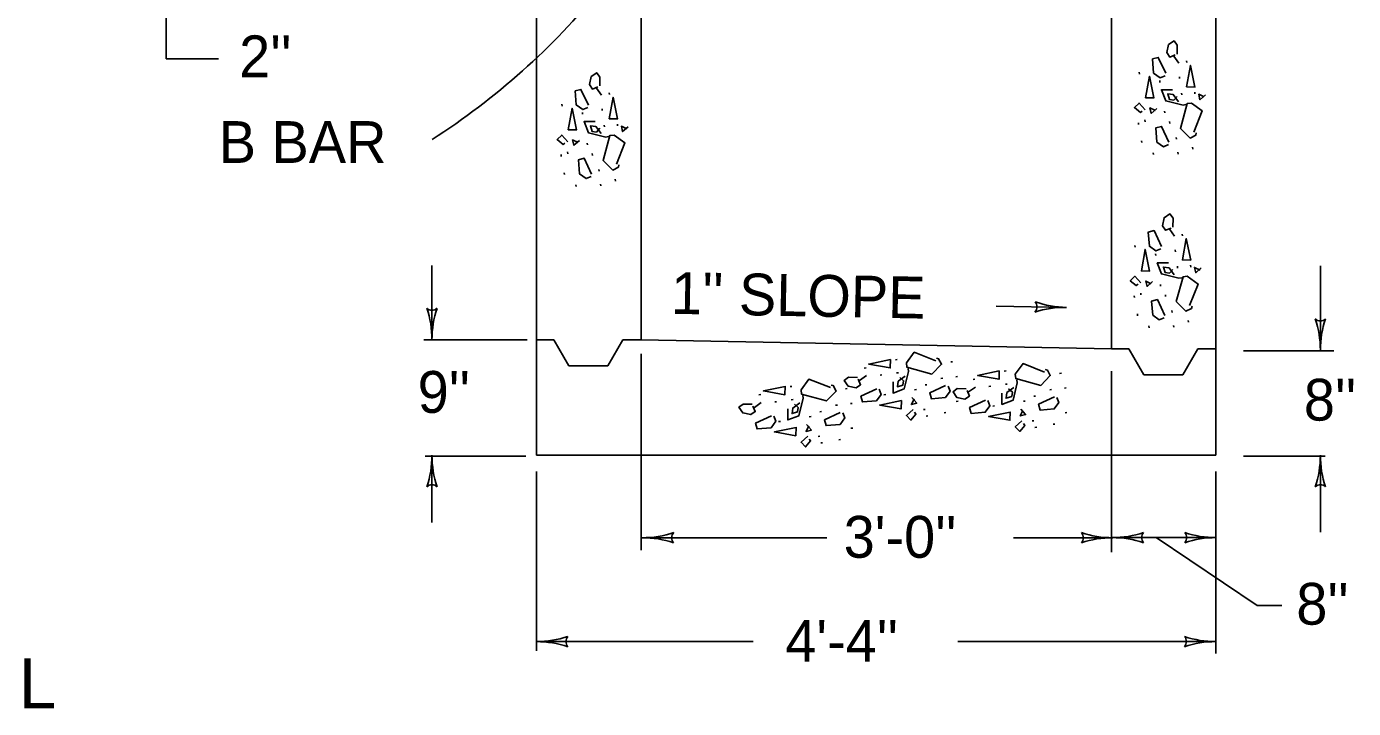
# Model space of a CAD drawing. Extents: x 1000 to 1036.3, y 1000 to 1022.
# Drawn here: x 1018.15 to 1024.5, y 1006.14 to 1009.4 of the extents above; entities that cross this region are included whole.
import ezdxf

# ---------------------------------------------------------------- set-up
doc = ezdxf.new("R2010")
doc.units = 0
doc.layers.add('Level 1', color=7, linetype='Continuous')

msp = doc.modelspace()

# ---------------------------------------------------------------- linework, layer by layer
at = {"layer": 'Level 1'}
for p, q in [((1020.5898, 1007.3506), (1020.5898, 1010.8506)), ((1023.8398, 1010.8506), (1023.8398, 1007.3506)), ((1021.0898, 1007.9034), (1021.0898, 1010.6632)), ((1023.3398, 1010.6623), (1023.3398, 1007.8602)), ((1018.8184, 1009.6072), (1018.8184, 1009.2469)), ((1018.8184, 1009.2469), (1019.0684, 1009.2469)), ((1020.0898, 1007.9038), (1020.0898, 1008.2583)), ((1024.3398, 1008.2564), (1024.3398, 1007.8532)), ((1022.7889, 1008.0643), (1023.1245, 1008.0578)), ((1020.0503, 1007.9032), (1020.5458, 1007.9032)), ((1020.5899, 1007.9032), (1020.6722, 1007.9032)), ((1020.7443, 1007.7782), (1020.6722, 1007.9032)), ((1020.9306, 1007.7782), (1021.0028, 1007.9032)), ((1021.0028, 1007.9032), (1021.0888, 1007.9032)), ((1021.0898, 1007.9034), (1023.3398, 1007.8602)), ((1023.3404, 1007.8604), (1023.4227, 1007.8604)), ((1023.4948, 1007.7354), (1023.4227, 1007.8604)), ((1023.6811, 1007.7354), (1023.7533, 1007.8604)), ((1023.7533, 1007.8604), (1023.8393, 1007.8604)), ((1021.0898, 1007.8355), (1021.0898, 1006.8967)), ((1023.9723, 1007.8506), (1024.4038, 1007.8506)), ((1020.7443, 1007.7782), (1020.9306, 1007.7782)), ((1023.3398, 1007.7527), (1023.3398, 1006.8875)), ((1023.4948, 1007.7354), (1023.6811, 1007.7354)), ((1020.0564, 1007.347), (1020.539, 1007.347)), ((1020.0898, 1007.029), (1020.0898, 1007.3506)), ((1020.5898, 1007.3506), (1023.8398, 1007.3506)), ((1023.9723, 1007.347), (1024.3628, 1007.347)), ((1024.3398, 1007.3465), (1024.3398, 1006.9833)), ((1020.5898, 1007.274), (1020.5898, 1006.4156)), ((1023.8398, 1007.274), (1023.8398, 1006.402)), ((1021.978, 1006.9565), (1021.096, 1006.9565)), ((1023.3464, 1006.9565), (1022.8711, 1006.9565)), ((1023.3442, 1006.957), (1023.6748, 1006.957)), ((1023.8407, 1006.957), (1023.51, 1006.957)), ((1023.5543, 1006.9573), (1024.0371, 1006.6328)), ((1024.0371, 1006.6328), (1024.1558, 1006.6328)), ((1020.5898, 1006.4595), (1021.6259, 1006.4595)), ((1022.6058, 1006.4595), (1023.8398, 1006.4595))]:
    msp.add_line(p, q, dxfattribs=at)
for points in [[(1023.6543, 1009.2703), (1023.6553, 1009.313), (1023.6403, 1009.3333), (1023.6126, 1009.3152), (1023.6052, 1009.2768), (1023.619, 1009.2554), (1023.6457, 1009.2661)], [(1023.5997, 1009.1783), (1023.5645, 1009.254), (1023.5368, 1009.2465), (1023.5421, 1009.1793), (1023.573, 1009.1569), (1023.5976, 1009.1665)], [(1023.6393, 1009.2597), (1023.6628, 1009.2266)], [(1023.7005, 1009.229), (1023.6994, 1009.2376)], [(1023.7395, 1009.1124), (1023.7182, 1009.2159), (1023.7, 1009.1135), (1023.7406, 1009.1124)], [(1020.8923, 1009.1175), (1020.8933, 1009.1602), (1020.8784, 1009.1805), (1020.8507, 1009.1623), (1020.8433, 1009.1239), (1020.8571, 1009.1026), (1020.8838, 1009.1133)], [(1023.4731, 1009.1827), (1023.4742, 1009.1741)], [(1023.5432, 1009.0601), (1023.5218, 1009.1636), (1023.5037, 1009.0612), (1023.5443, 1009.0601)], [(1023.5723, 1009.1348), (1023.5712, 1009.1433)], [(1023.6665, 1009.1531), (1023.6654, 1009.1617)], [(1020.8378, 1009.0254), (1020.8026, 1009.1012), (1020.7748, 1009.0937), (1020.7802, 1009.0265), (1020.8111, 1009.0041), (1020.8357, 1009.0137)], [(1020.8773, 1009.1068), (1020.9008, 1009.0738)], [(1020.9386, 1009.0762), (1020.9375, 1009.0848)], [(1020.9776, 1008.9596), (1020.9563, 1009.0631), (1020.9381, 1008.9607), (1020.9787, 1008.9596)], [(1023.6328, 1009.0997), (1023.5795, 1009.0997), (1023.5998, 1009.0463), (1023.683, 1009.0261), (1023.6969, 1009.0282)], [(1023.6606, 1009.0421), (1023.6361, 1009.0762), (1023.6094, 1009.0794), (1023.6179, 1009.0528), (1023.6382, 1009.0495), (1023.6543, 1009.0677)], [(1023.677, 1009.0746), (1023.6759, 1009.0831)], [(1023.7398, 1009.0798), (1023.7388, 1009.0883)], [(1023.7843, 1009.0648), (1023.7576, 1009.0775), (1023.7639, 1009.0519), (1023.7906, 1009.0754)], [(1020.7112, 1009.0298), (1020.7123, 1009.0213)], [(1020.7813, 1008.9073), (1020.7599, 1009.0108), (1020.7418, 1008.9083), (1020.7823, 1008.9073)], [(1020.9046, 1009.0003), (1020.9035, 1009.0088)], [(1023.5017, 1009.0037), (1023.4728, 1009.0357), (1023.4504, 1009.0143), (1023.4793, 1008.9908), (1023.4878, 1008.9973)], [(1023.5513, 1008.9993), (1023.5246, 1009.0121), (1023.5309, 1008.9865), (1023.5576, 1009.0099)], [(1023.5958, 1008.9882), (1023.5948, 1008.9967)], [(1023.7343, 1008.8959), (1023.7748, 1008.9983), (1023.7236, 1009.0357), (1023.7033, 1009.0335), (1023.6703, 1008.914), (1023.7172, 1008.8682), (1023.7438, 1008.882), (1023.746, 1008.8927)], [(1020.8103, 1008.9819), (1020.8093, 1008.9905)], [(1020.8709, 1008.9468), (1020.8176, 1008.9468), (1020.8379, 1008.8935), (1020.9211, 1008.8733), (1020.935, 1008.8753)], [(1020.9778, 1008.9269), (1020.9768, 1008.9355)], [(1023.4702, 1008.9332), (1023.4691, 1008.9418)], [(1023.5016, 1008.9463), (1023.5005, 1008.9548)], [(1023.6193, 1008.9384), (1023.6183, 1008.947)], [(1020.7398, 1008.8508), (1020.7109, 1008.8828), (1020.6885, 1008.8615), (1020.7173, 1008.838), (1020.7258, 1008.8444)], [(1020.8987, 1008.8893), (1020.8742, 1008.9233), (1020.8475, 1008.9266), (1020.856, 1008.8999), (1020.8763, 1008.8967), (1020.8923, 1008.9148)], [(1020.9723, 1008.7431), (1021.0128, 1008.8455), (1020.9617, 1008.8828), (1020.9413, 1008.8807), (1020.9083, 1008.7612), (1020.9553, 1008.7153), (1020.9819, 1008.7292), (1020.9841, 1008.7398)], [(1020.9151, 1008.9218), (1020.914, 1008.9303)], [(1021.0223, 1008.9119), (1020.9957, 1008.9247), (1021.002, 1008.8991), (1021.0287, 1008.9226)], [(1023.6154, 1008.8484), (1023.5802, 1008.9242), (1023.5524, 1008.9167), (1023.5578, 1008.8494), (1023.5888, 1008.827), (1023.6133, 1008.8367)], [(1023.6508, 1008.8625), (1023.6498, 1008.871)], [(1020.7893, 1008.8464), (1020.7627, 1008.8593), (1020.769, 1008.8337), (1020.7957, 1008.8571)], [(1020.8339, 1008.8353), (1020.8328, 1008.8438)], [(1023.4858, 1008.8468), (1023.4848, 1008.8553)], [(1023.7293, 1008.8153), (1023.7283, 1008.8239)], [(1020.7083, 1008.7803), (1020.7072, 1008.7889)], [(1020.7397, 1008.7934), (1020.7386, 1008.802)], [(1020.8535, 1008.6956), (1020.8183, 1008.7713), (1020.7905, 1008.7638), (1020.7958, 1008.6966), (1020.8268, 1008.6742), (1020.8513, 1008.6838)], [(1020.8574, 1008.7856), (1020.8564, 1008.7942)], [(1023.5408, 1008.7892), (1023.5398, 1008.7978)], [(1023.6587, 1008.7918), (1023.6576, 1008.8003)], [(1020.7239, 1008.6939), (1020.7228, 1008.7025)], [(1020.8888, 1008.7097), (1020.8878, 1008.7182)], [(1020.7789, 1008.6363), (1020.7778, 1008.6449)], [(1020.8968, 1008.639), (1020.8957, 1008.6475)], [(1020.9674, 1008.6625), (1020.9663, 1008.6711)], [(1023.634, 1008.442), (1023.635, 1008.4847), (1023.6201, 1008.505), (1023.5923, 1008.4868), (1023.5849, 1008.4484), (1023.5988, 1008.4271), (1023.6254, 1008.4378)], [(1023.5794, 1008.3499), (1023.5443, 1008.4257), (1023.5165, 1008.4182), (1023.5218, 1008.351), (1023.5528, 1008.3286), (1023.5773, 1008.3382)], [(1023.619, 1008.4313), (1023.6425, 1008.3983)], [(1023.6803, 1008.4007), (1023.6792, 1008.4093)], [(1023.7193, 1008.2841), (1023.6979, 1008.3876), (1023.6798, 1008.2852), (1023.7203, 1008.2841)], [(1023.4528, 1008.3543), (1023.4539, 1008.3458)], [(1023.5229, 1008.2318), (1023.5016, 1008.3353), (1023.4834, 1008.2328), (1023.524, 1008.2318)], [(1023.552, 1008.3064), (1023.5509, 1008.315)], [(1023.6463, 1008.3248), (1023.6452, 1008.3333)], [(1023.6126, 1008.2713), (1023.5593, 1008.2713), (1023.5796, 1008.218), (1023.6628, 1008.1978), (1023.6767, 1008.1998)], [(1023.6403, 1008.2138), (1023.6158, 1008.2478), (1023.5892, 1008.2511), (1023.5977, 1008.2244), (1023.6179, 1008.2212), (1023.634, 1008.2393)], [(1023.6568, 1008.2463), (1023.6557, 1008.2548)], [(1023.7195, 1008.2514), (1023.7185, 1008.26)], [(1023.764, 1008.2364), (1023.7373, 1008.2492), (1023.7437, 1008.2236), (1023.7703, 1008.2471)], [(1023.4814, 1008.1753), (1023.4526, 1008.2073), (1023.4302, 1008.186), (1023.459, 1008.1625), (1023.4675, 1008.1689)], [(1023.531, 1008.1709), (1023.5043, 1008.1838), (1023.5107, 1008.1582), (1023.5373, 1008.1816)], [(1023.714, 1008.0676), (1023.7545, 1008.17), (1023.7033, 1008.2073), (1023.683, 1008.2052), (1023.65, 1008.0857), (1023.6969, 1008.0398), (1023.7236, 1008.0537), (1023.7258, 1008.0643)], [(1023.4499, 1008.1048), (1023.4488, 1008.1134)], [(1023.4813, 1008.1179), (1023.4803, 1008.1265)], [(1023.5756, 1008.1598), (1023.5745, 1008.1683)], [(1023.5991, 1008.1101), (1023.5981, 1008.1187)], [(1023.5952, 1008.0201), (1023.5599, 1008.0958), (1023.5322, 1008.0883), (1023.5375, 1008.0211), (1023.5685, 1007.9987), (1023.593, 1008.0083)], [(1023.4656, 1008.0184), (1023.4645, 1008.027)], [(1023.6305, 1008.0342), (1023.6295, 1008.0427)], [(1023.7091, 1007.987), (1023.708, 1007.9956)], [(1023.5206, 1007.9608), (1023.5195, 1007.9694)], [(1023.6384, 1007.9635), (1023.6373, 1007.972)], [(1022.2831, 1007.8084), (1022.1796, 1007.7871), (1022.282, 1007.7689), (1022.2831, 1007.8095)], [(1022.3158, 1007.8087), (1022.3072, 1007.8077)], [(1022.4996, 1007.8032), (1022.3972, 1007.8437), (1022.3598, 1007.7925), (1022.362, 1007.7722), (1022.4815, 1007.7392), (1022.5273, 1007.7861), (1022.5135, 1007.8128), (1022.5028, 1007.8149)], [(1022.5802, 1007.7983), (1022.5716, 1007.7972)], [(1022.1358, 1007.7082), (1022.1689, 1007.7317)], [(1022.1665, 1007.7694), (1022.1579, 1007.7683)], [(1022.2424, 1007.7354), (1022.2338, 1007.7343)], [(1022.2958, 1007.7018), (1022.2958, 1007.6484), (1022.3492, 1007.6688), (1022.3694, 1007.7519), (1022.3673, 1007.7658)], [(1022.3209, 1007.7459), (1022.3124, 1007.7448)], [(1022.3534, 1007.7295), (1022.3193, 1007.705), (1022.3161, 1007.6783), (1022.3428, 1007.6868), (1022.346, 1007.7071), (1022.3278, 1007.7232)], [(1022.6037, 1007.7276), (1022.5952, 1007.7265)], [(1022.8036, 1007.7541), (1022.7001, 1007.7328), (1022.8025, 1007.7146), (1022.8036, 1007.7552)], [(1022.8363, 1007.7543), (1022.8277, 1007.7533)], [(1023.0201, 1007.7488), (1022.9177, 1007.7893), (1022.8803, 1007.7382), (1022.8825, 1007.7178), (1023.002, 1007.6848), (1023.0478, 1007.7318), (1023.034, 1007.7584), (1023.0233, 1007.7606)], [(1023.1007, 1007.7439), (1023.0921, 1007.7428)], [(1021.7792, 1007.68), (1021.6757, 1007.6587), (1021.7781, 1007.6405), (1021.7792, 1007.6811)], [(1021.8118, 1007.6803), (1021.8033, 1007.6793)], [(1021.9957, 1007.6748), (1021.8933, 1007.7153), (1021.8559, 1007.6641), (1021.8581, 1007.6438), (1021.9776, 1007.6108), (1022.0234, 1007.6577), (1022.0096, 1007.6843), (1021.9989, 1007.6865)], [(1022.1252, 1007.7232), (1022.0825, 1007.7242), (1022.0622, 1007.7093), (1022.0803, 1007.6815), (1022.1188, 1007.6741), (1022.1401, 1007.6879), (1022.1294, 1007.7146)], [(1022.0763, 1007.6698), (1022.0677, 1007.6688)], [(1022.2173, 1007.6686), (1022.1415, 1007.6334), (1022.149, 1007.6057), (1022.2162, 1007.611), (1022.2386, 1007.6419), (1022.229, 1007.6665)], [(1022.4073, 1007.6648), (1022.3988, 1007.6637)], [(1022.4571, 1007.6883), (1022.4485, 1007.6873)], [(1022.5471, 1007.6843), (1022.4713, 1007.6491), (1022.4788, 1007.6213), (1022.5461, 1007.6267), (1022.5685, 1007.6577), (1022.5588, 1007.6822)], [(1022.533, 1007.7197), (1022.5245, 1007.7187)], [(1022.6457, 1007.6688), (1022.603, 1007.6698), (1022.5827, 1007.6549), (1022.6008, 1007.6272), (1022.6393, 1007.6198), (1022.6606, 1007.6336), (1022.6499, 1007.6603)], [(1022.6563, 1007.6538), (1022.6894, 1007.6773)], [(1022.687, 1007.7151), (1022.6784, 1007.714)], [(1022.7629, 1007.6811), (1022.7543, 1007.68)], [(1022.8163, 1007.6474), (1022.8163, 1007.5941), (1022.8697, 1007.6144), (1022.8899, 1007.6976), (1022.8878, 1007.7115)], [(1022.8414, 1007.6916), (1022.8329, 1007.6905)], [(1022.8739, 1007.6752), (1022.8398, 1007.6507), (1022.8366, 1007.624), (1022.8633, 1007.6325), (1022.8665, 1007.6528), (1022.8483, 1007.6688)], [(1023.0535, 1007.6653), (1023.045, 1007.6643)], [(1023.1242, 1007.6733), (1023.1157, 1007.6722)], [(1021.6319, 1007.5798), (1021.665, 1007.6033)], [(1021.6626, 1007.641), (1021.654, 1007.6399)], [(1021.7385, 1007.607), (1021.7299, 1007.6059)], [(1021.7919, 1007.5733), (1021.7919, 1007.52), (1021.8453, 1007.5403), (1021.8655, 1007.6235), (1021.8634, 1007.6374)], [(1021.817, 1007.6175), (1021.8085, 1007.6164)], [(1021.8495, 1007.6011), (1021.8154, 1007.5766), (1021.8122, 1007.5499), (1021.8388, 1007.5584), (1021.8421, 1007.5787), (1021.8239, 1007.5948)], [(1022.3354, 1007.6121), (1022.2319, 1007.5908), (1022.3343, 1007.5726), (1022.3354, 1007.6132)], [(1022.2608, 1007.6412), (1022.2522, 1007.6401)], [(1022.3963, 1007.6202), (1022.3834, 1007.5935), (1022.409, 1007.5998), (1022.3856, 1007.6265)], [(1022.6063, 1007.6098), (1022.5978, 1007.6087)], [(1022.7378, 1007.6143), (1022.662, 1007.5791), (1022.6695, 1007.5513), (1022.7367, 1007.5567), (1022.7591, 1007.5876), (1022.7495, 1007.6122)], [(1022.9278, 1007.6104), (1022.9193, 1007.6093)], [(1022.9776, 1007.6339), (1022.969, 1007.6329)], [(1023.0676, 1007.63), (1022.9918, 1007.5948), (1022.9993, 1007.567), (1023.0666, 1007.5723), (1023.089, 1007.6033), (1023.0793, 1007.6278)], [(1021.6213, 1007.5948), (1021.5786, 1007.5958), (1021.5583, 1007.5808), (1021.5764, 1007.5531), (1021.6148, 1007.5457), (1021.6362, 1007.5595), (1021.6255, 1007.5862)], [(1021.7133, 1007.5402), (1021.6376, 1007.505), (1021.6451, 1007.4773), (1021.7123, 1007.4826), (1021.7347, 1007.5135), (1021.7251, 1007.5381)], [(1021.9532, 1007.5598), (1021.9446, 1007.5588)], [(1022.0432, 1007.5559), (1021.9674, 1007.5207), (1021.9749, 1007.4929), (1022.0422, 1007.4983), (1022.0646, 1007.5293), (1022.0549, 1007.5538)], [(1022.0291, 1007.5913), (1022.0206, 1007.5903)], [(1022.0998, 1007.5992), (1022.0913, 1007.5981)], [(1022.3918, 1007.5706), (1022.3598, 1007.5418), (1022.3812, 1007.5193), (1022.4047, 1007.5482), (1022.3983, 1007.5567)], [(1022.4493, 1007.5705), (1022.4407, 1007.5694)], [(1022.4623, 1007.5391), (1022.4538, 1007.538)], [(1022.5488, 1007.5548), (1022.5402, 1007.5537)], [(1022.8559, 1007.5578), (1022.7524, 1007.5364), (1022.8548, 1007.5183), (1022.8559, 1007.5588)], [(1022.7813, 1007.5868), (1022.7727, 1007.5858)], [(1022.9168, 1007.5658), (1022.9039, 1007.5392), (1022.9295, 1007.5455), (1022.9061, 1007.5722)], [(1023.1268, 1007.5554), (1023.1183, 1007.5543)], [(1021.8315, 1007.4837), (1021.728, 1007.4623), (1021.8304, 1007.4442), (1021.8315, 1007.4848)], [(1021.7568, 1007.5128), (1021.7483, 1007.5117)], [(1021.8923, 1007.4918), (1021.8795, 1007.4651), (1021.9051, 1007.4714), (1021.8817, 1007.4981)], [(1021.9034, 1007.5363), (1021.8949, 1007.5353)], [(1022.1024, 1007.4813), (1022.0938, 1007.4803)], [(1022.9123, 1007.5163), (1022.8803, 1007.4874), (1022.9017, 1007.465), (1022.9252, 1007.4938), (1022.9188, 1007.5023)], [(1022.9698, 1007.5162), (1022.9612, 1007.5151)], [(1022.9828, 1007.4848), (1022.9743, 1007.4837)], [(1023.0693, 1007.5004), (1023.0607, 1007.4993)], [(1021.8879, 1007.4422), (1021.8559, 1007.4133), (1021.8773, 1007.3909), (1021.9008, 1007.4198), (1021.8943, 1007.4283)], [(1021.9453, 1007.4421), (1021.9368, 1007.441)], [(1021.9584, 1007.4107), (1021.9498, 1007.4096)], [(1022.0448, 1007.4263), (1022.0363, 1007.4252)]]:
    msp.add_lwpolyline(points, dxfattribs=at)
for centre, radius, start, end in [((1018.2541, 1011.7293), 3.4054, 302.63003, 320.89528), ((1020.0898, 1008.0821), 0.0375, 228.7746, 310.89129), ((1019.621, 1007.9038), 0.4688, 0, 18.66878), ((1020.5585, 1007.9038), 0.4688, 161.34716, 179.99389), ((1022.9463, 1008.0613), 0.0375, 317.6772, 39.7939), ((1023.1155, 1007.5892), 0.4687, 88.90261, 107.57139), ((1023.1335, 1008.5265), 0.4687, 250.24976, 268.89649), ((1023.1155, 1007.5892), 0.4687, 88.89038, 88.90261), ((1024.3398, 1008.0314), 0.0375, 228.7746, 310.89129), ((1023.871, 1007.8532), 0.4688, 0, 18.66878), ((1024.8085, 1007.8532), 0.4688, 161.34716, 179.99389), ((1019.621, 1007.9038), 0.4688, 359.98778, 0), ((1023.871, 1007.8532), 0.4688, 359.98778, 0), ((1019.621, 1007.3506), 0.4688, 341.34716, 359.99389), ((1020.5585, 1007.3506), 0.4688, 179.98778, 180), ((1020.5585, 1007.3506), 0.4688, 180, 198.66878), ((1020.7074, 1007.3486), 0.4687, 179.98778, 180), ((1023.871, 1007.3506), 0.4688, 341.34716, 359.99389), ((1024.8085, 1007.3506), 0.4688, 179.98778, 180), ((1024.8085, 1007.3506), 0.4688, 180, 198.66878), ((1020.0897, 1007.1723), 0.0375, 48.7746, 130.89129), ((1024.3397, 1007.1723), 0.0375, 48.7746, 130.89129), ((1021.096, 1007.4252), 0.4688, 270, 288.66878), ((1021.096, 1007.4252), 0.4688, 270, 288.66878), ((1021.2743, 1006.9565), 0.0375, 138.7746, 220.89129), ((1021.2743, 1006.9565), 0.0375, 138.7746, 220.89129), ((1023.1682, 1006.9566), 0.0375, 318.7746, 40.89129), ((1023.3464, 1007.4252), 0.4688, 251.34716, 269.99389), ((1023.3442, 1007.4257), 0.4688, 270, 288.66878), ((1023.5224, 1006.957), 0.0375, 138.7746, 220.89129), ((1023.6624, 1006.957), 0.0375, 319.10871, 41.2254), ((1023.8407, 1007.4257), 0.4688, 251.33122, 270), ((1021.096, 1007.4252), 0.4688, 269.98778, 270), ((1021.096, 1007.4252), 0.4688, 269.98778, 270), ((1021.096, 1006.4878), 0.4688, 71.34716, 89.99389), ((1021.096, 1006.4878), 0.4688, 71.34716, 89.99389), ((1023.3464, 1006.4878), 0.4688, 90, 108.66878), ((1023.3442, 1007.4257), 0.4688, 269.98778, 270), ((1023.3442, 1006.4883), 0.4688, 71.34716, 89.99389), ((1023.3464, 1006.4878), 0.4688, 89.98778, 90), ((1023.8407, 1006.4883), 0.4688, 90.00611, 108.65284), ((1023.8407, 1007.4257), 0.4688, 270, 270.01223), ((1020.5898, 1006.9282), 0.4687, 269.98778, 270), ((1020.5898, 1006.9282), 0.4687, 270, 288.66878), ((1020.5898, 1005.9908), 0.4687, 71.34716, 89.99389), ((1020.768, 1006.4595), 0.0375, 138.7746, 220.89129), ((1023.6615, 1006.4596), 0.0375, 318.7746, 40.89129), ((1023.8398, 1005.9908), 0.4688, 90, 108.66878), ((1023.8398, 1006.9282), 0.4688, 251.34716, 269.99389), ((1023.8398, 1005.9908), 0.4688, 89.98778, 90)]:
    msp.add_arc(centre, radius, start, end, dxfattribs=at)

# ---------------------------------------------------------------- texts
for s, height, p in [("2''", 0.2, (1019.1672, 1009.1592)), ('B BAR', 0.2, (1019.0695, 1008.7492)), ("9''", 0.2, (1020.0213, 1007.5538)), ("8''", 0.2, (1024.2607, 1007.5167)), ("3'-0''", 0.2, (1022.0593, 1006.8607)), ("8''", 0.2, (1024.2246, 1006.5405)), ("4'-4''", 0.2, (1021.7801, 1006.3632)), ('A BAR DETAIL', 0.24, (1016.1163, 1006.1398))]:
    msp.add_text(s, height=height, dxfattribs=at).set_placement(p)
msp.add_text("1'' SLOPE", height=0.2, rotation=358.89878, dxfattribs=at).set_placement((1021.2317, 1008.0278))

doc.saveas('drawing.dxf')
